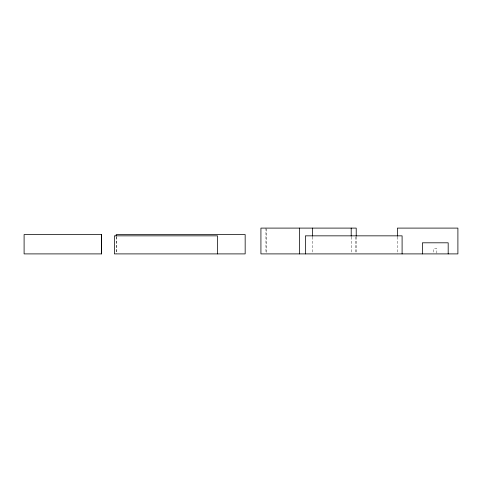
<?xml version="1.0" encoding="UTF-8"?>
<svg xmlns="http://www.w3.org/2000/svg" width="482" height="482" viewBox="0 0 482 482"><rect width="100%" height="100%" fill="white"/><g stroke="black" fill="none" stroke-linecap="round" stroke-linejoin="round"><path stroke-width="0.36" stroke-dasharray="2.41 1.81" d="M436.831 253.158L436.831 248.736L433.74 248.736L433.74 253.158M397.391 236.945L397.391 253.9M356.216 236.945L356.216 253.158M355.698 236.945L355.698 253.158M351.197 236.945L351.197 253.158M312.511 236.945L312.511 253.158M266.456 228.842L266.456 253.158M265.937 228.1L265.937 253.158M116.716 236.783L116.716 253.152M116.198 236.783L116.198 253.9"/><path stroke-width="0.72" d="M448.182 253.9L448.182 242.808L422.389 242.808L422.389 253.9M402.096 253.9L402.096 235.843L305.377 235.843L305.377 253.9M397.391 236.21L397.391 228.1L457.9 228.1L457.9 253.9L260.925 253.9L260.925 228.1L356.216 228.1L356.216 236.21M351.197 228.1L351.197 236.21M312.511 228.1L312.511 236.21M299.611 228.1L299.611 253.9M217.551 253.9L217.551 235.843L114.379 235.843L114.379 253.9L245.163 253.9L245.163 234.553L116.198 234.553L116.198 236.041M101.479 234.553L101.479 253.9M101.594 234.553L24.1 234.553L24.1 253.9L101.594 253.9L101.594 234.553"/></g></svg>
